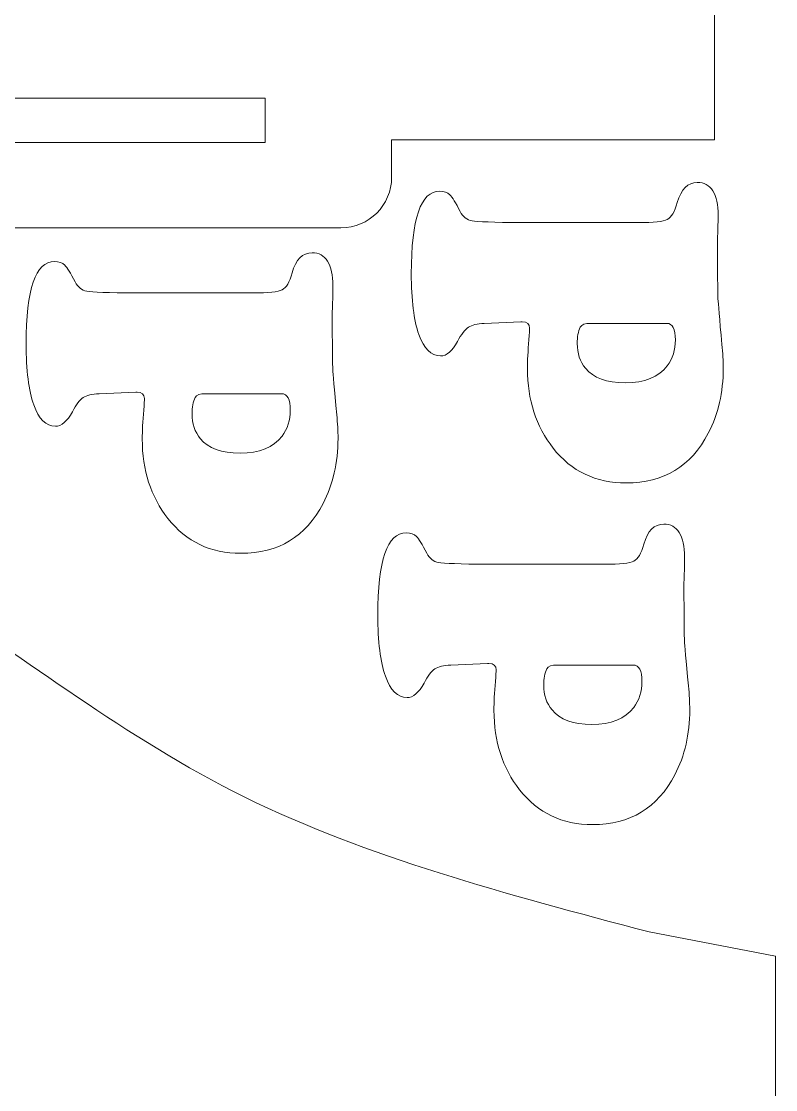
# Model space of a CAD drawing. Header units: centimetres. Extents: x -59 to 59, y -29 to 29.
# Drawn here: x 53.35 to 59.31, y 2.65 to 11.09 of the extents above; entities that cross this region are included whole.
import ezdxf

# ---------------------------------------------------------------- set-up
doc = ezdxf.new("R2010")
doc.units = ezdxf.units.CM
doc.header["$MEASUREMENT"] = 0
doc.layers.add('Camada 1', color=7, linetype='Continuous')

msp = doc.modelspace()

# ---------------------------------------------------------------- linework, layer by layer
at = {"layer": 'Camada 1', "color": 250, "lineweight": 9}
for points, knots in [([(52.67809, 9.45733), (52.67809, 9.45733), (55.87809, 9.45733), (55.87809, 9.45733), (55.87809, 9.45733), (56.0984, 9.45733), (56.27809, 9.63702), (56.27809, 9.85733), (56.27809, 9.85733), (56.27809, 9.85733), (56.27809, 10.15223), (56.27809, 10.15223), (56.27809, 10.15223), (56.27809, 10.15223), (58.82809, 10.15223), (58.82809, 10.15223), (58.82809, 10.15223), (58.82809, 10.15223), (58.82809, 17.36067), (58.82809, 17.36067), (58.82809, 17.36067), (58.82809, 17.36067), (58.52809, 17.36067), (58.52809, 17.36067), (58.52809, 17.36067), (58.52809, 17.36067), (58.52809, 18.23139), (58.52809, 18.23139), (58.52809, 18.23139), (58.52809, 18.23139), (58.91116, 18.23139), (58.91116, 18.23139), (58.91116, 18.23139), (58.91116, 18.23139), (58.91116, 18.52846), (58.91116, 18.52846), (58.91116, 18.52846), (58.91116, 18.52846), (58.52809, 18.52846), (58.52809, 18.52846), (58.52809, 18.52846), (58.52809, 18.52846), (58.52809, 18.92243), (58.52809, 18.92243), (58.52809, 18.92243), (58.52809, 18.92243), (50.02809, 18.92243), (50.02809, 18.92243), (50.02809, 18.92243), (50.02809, 18.92243), (50.02809, 18.52846), (50.02809, 18.52846), (50.02809, 18.52846), (50.02809, 18.52846), (49.64502, 18.52846), (49.64502, 18.52846), (49.64502, 18.52846), (49.64502, 18.52846), (49.64502, 18.23139), (49.64502, 18.23139), (49.64502, 18.23139), (49.64502, 18.23139), (50.02809, 18.23139), (50.02809, 18.23139), (50.02809, 18.23139), (50.02809, 18.23139), (50.02809, 17.36067), (50.02809, 17.36067), (50.02809, 17.36067), (50.02809, 17.36067), (49.72809, 17.36067), (49.72809, 17.36067), (49.72809, 17.36067), (49.72809, 17.36067), (49.72809, 10.15223), (49.72809, 10.15223), (49.72809, 10.15223), (49.72809, 10.15223), (52.27809, 10.15223), (52.27809, 10.15223), (52.27809, 10.15223), (52.27809, 10.15223), (52.27809, 9.85733), (52.27809, 9.85733), (52.27809, 9.85733), (52.27809, 9.63702), (52.45778, 9.45733), (52.67809, 9.45733)], [0, 0, 0, 0, 0.0434783, 0.0434783, 0.0434783, 0.0434783, 0.0869565, 0.0869565, 0.0869565, 0.0869565, 0.1304348, 0.1304348, 0.1304348, 0.1304348, 0.173913, 0.173913, 0.173913, 0.173913, 0.2173913, 0.2173913, 0.2173913, 0.2173913, 0.2608696, 0.2608696, 0.2608696, 0.2608696, 0.3043478, 0.3043478, 0.3043478, 0.3043478, 0.3478261, 0.3478261, 0.3478261, 0.3478261, 0.3913043, 0.3913043, 0.3913043, 0.3913043, 0.4347826, 0.4347826, 0.4347826, 0.4347826, 0.4782609, 0.4782609, 0.4782609, 0.4782609, 0.5217391, 0.5217391, 0.5217391, 0.5217391, 0.5652174, 0.5652174, 0.5652174, 0.5652174, 0.6086957, 0.6086957, 0.6086957, 0.6086957, 0.6521739, 0.6521739, 0.6521739, 0.6521739, 0.6956522, 0.6956522, 0.6956522, 0.6956522, 0.7391304, 0.7391304, 0.7391304, 0.7391304, 0.7826087, 0.7826087, 0.7826087, 0.7826087, 0.826087, 0.826087, 0.826087, 0.826087, 0.8695652, 0.8695652, 0.8695652, 0.8695652, 0.9130435, 0.9130435, 0.9130435, 0.9130435, 1, 1, 1, 1]), ([(53.27809, 10.13233), (53.27809, 10.13233), (55.27809, 10.13233), (55.27809, 10.13233), (55.27809, 10.13233), (55.27809, 10.13233), (55.27809, 10.48233), (55.27809, 10.48233), (55.27809, 10.48233), (55.27809, 10.48233), (53.27809, 10.48233), (53.27809, 10.48233), (53.27809, 10.48233), (53.27809, 10.48233), (53.27809, 10.13233), (53.27809, 10.13233)], [0, 0, 0, 0, 0.2, 0.2, 0.2, 0.2, 0.4, 0.4, 0.4, 0.4, 0.6, 0.6, 0.6, 0.6, 1, 1, 1, 1]), ([(57.29973, 9.4991), (57.29973, 9.4991), (58.22753, 9.4991), (58.22753, 9.4991), (58.22753, 9.4991), (58.34733, 9.4991), (58.42379, 9.50692), (58.45571, 9.52379), (58.45571, 9.52379), (58.48822, 9.54004), (58.51471, 9.58459), (58.53458, 9.65745), (58.53458, 9.65745), (58.56468, 9.7634), (58.61767, 9.81639), (58.69292, 9.81639), (58.69292, 9.81639), (58.74591, 9.81639), (58.78684, 9.79411), (58.81514, 9.74956), (58.81514, 9.74956), (58.84283, 9.70441), (58.85728, 9.63998), (58.85728, 9.55509), (58.85728, 9.55509), (58.85728, 9.52679), (58.85548, 9.45696), (58.85186, 9.34557), (58.85186, 9.34557), (58.85186, 9.34557), (58.85186, 9.2396), (58.85186, 9.2396), (58.85186, 9.2396), (58.85307, 9.04453), (58.85428, 8.93014), (58.85609, 8.89642), (58.85609, 8.89642), (58.85789, 8.86271), (58.86812, 8.7435), (58.88739, 8.5376), (58.88739, 8.5376), (58.89402, 8.46956), (58.89763, 8.40694), (58.89763, 8.35035), (58.89763, 8.35035), (58.89763, 8.15768), (58.85849, 7.98609), (58.77962, 7.83558), (58.77962, 7.83558), (58.64296, 7.57308), (58.42681, 7.44242), (58.13059, 7.44242), (58.13059, 7.44242), (57.89036, 7.44242), (57.69831, 7.53394), (57.55381, 7.71758), (57.55381, 7.71758), (57.41835, 7.89036), (57.3509, 8.09928), (57.3509, 8.34553), (57.3509, 8.34553), (57.3509, 8.40755), (57.35513, 8.48401), (57.36295, 8.57432), (57.36295, 8.57432), (57.36656, 8.62249), (57.36837, 8.65258), (57.36837, 8.66463), (57.36837, 8.66463), (57.36837, 8.69835), (57.3491, 8.7158), (57.30997, 8.7158), (57.30997, 8.7158), (57.30997, 8.7158), (57.29973, 8.7158), (57.29973, 8.7158), (57.29973, 8.7158), (57.29973, 8.7158), (57.01014, 8.70316), (57.01014, 8.70316), (57.01014, 8.70316), (56.95415, 8.70075), (56.91199, 8.69051), (56.8843, 8.67245), (56.8843, 8.67245), (56.85661, 8.65439), (56.82831, 8.61707), (56.79881, 8.56047), (56.79881, 8.56047), (56.75787, 8.48401), (56.71271, 8.44608), (56.66454, 8.44608), (56.66454, 8.44608), (56.59049, 8.44608), (56.5333, 8.50207), (56.49357, 8.61526), (56.49357, 8.61526), (56.45383, 8.72785), (56.43335, 8.888), (56.43335, 9.0951), (56.43335, 9.0951), (56.43335, 9.5298), (56.50802, 9.74776), (56.65793, 9.74776), (56.65793, 9.74776), (56.69285, 9.74776), (56.71994, 9.73811), (56.7386, 9.71946), (56.7386, 9.71946), (56.75727, 9.70018), (56.78437, 9.65624), (56.81988, 9.587), (56.81988, 9.587), (56.84216, 9.54485), (56.87347, 9.52017), (56.9132, 9.51295), (56.9132, 9.51295), (56.95354, 9.50573), (57.08239, 9.5009), (57.29973, 9.4991)], [0, 0, 0, 0, 0.0322581, 0.0322581, 0.0322581, 0.0322581, 0.0645161, 0.0645161, 0.0645161, 0.0645161, 0.0967742, 0.0967742, 0.0967742, 0.0967742, 0.1290323, 0.1290323, 0.1290323, 0.1290323, 0.1612903, 0.1612903, 0.1612903, 0.1612903, 0.1935484, 0.1935484, 0.1935484, 0.1935484, 0.2258065, 0.2258065, 0.2258065, 0.2258065, 0.2580645, 0.2580645, 0.2580645, 0.2580645, 0.2903226, 0.2903226, 0.2903226, 0.2903226, 0.3225806, 0.3225806, 0.3225806, 0.3225806, 0.3548387, 0.3548387, 0.3548387, 0.3548387, 0.3870968, 0.3870968, 0.3870968, 0.3870968, 0.4193548, 0.4193548, 0.4193548, 0.4193548, 0.4516129, 0.4516129, 0.4516129, 0.4516129, 0.483871, 0.483871, 0.483871, 0.483871, 0.516129, 0.516129, 0.516129, 0.516129, 0.5483871, 0.5483871, 0.5483871, 0.5483871, 0.5806452, 0.5806452, 0.5806452, 0.5806452, 0.6129032, 0.6129032, 0.6129032, 0.6129032, 0.6451613, 0.6451613, 0.6451613, 0.6451613, 0.6774194, 0.6774194, 0.6774194, 0.6774194, 0.7096774, 0.7096774, 0.7096774, 0.7096774, 0.7419355, 0.7419355, 0.7419355, 0.7419355, 0.7741935, 0.7741935, 0.7741935, 0.7741935, 0.8064516, 0.8064516, 0.8064516, 0.8064516, 0.8387097, 0.8387097, 0.8387097, 0.8387097, 0.8709677, 0.8709677, 0.8709677, 0.8709677, 0.9032258, 0.9032258, 0.9032258, 0.9032258, 0.9354839, 0.9354839, 0.9354839, 0.9354839, 1, 1, 1, 1]), ([(54.25702, 8.94347), (54.25702, 8.94347), (55.18482, 8.94347), (55.18482, 8.94347), (55.18482, 8.94347), (55.30462, 8.94347), (55.38108, 8.95129), (55.413, 8.96816), (55.413, 8.96816), (55.44551, 8.98441), (55.472, 9.02896), (55.49187, 9.10182), (55.49187, 9.10182), (55.52197, 9.20777), (55.57496, 9.26076), (55.65021, 9.26076), (55.65021, 9.26076), (55.7032, 9.26076), (55.74413, 9.23848), (55.77243, 9.19393), (55.77243, 9.19393), (55.80012, 9.14878), (55.81457, 9.08435), (55.81457, 8.99946), (55.81457, 8.99946), (55.81457, 8.97116), (55.81277, 8.90133), (55.80915, 8.78994), (55.80915, 8.78994), (55.80915, 8.78994), (55.80915, 8.68397), (55.80915, 8.68397), (55.80915, 8.68397), (55.81036, 8.4889), (55.81157, 8.37451), (55.81338, 8.34079), (55.81338, 8.34079), (55.81518, 8.30708), (55.82541, 8.18787), (55.84468, 7.98197), (55.84468, 7.98197), (55.85131, 7.91393), (55.85492, 7.85131), (55.85492, 7.79472), (55.85492, 7.79472), (55.85492, 7.60205), (55.81578, 7.43046), (55.73691, 7.27995), (55.73691, 7.27995), (55.60025, 7.01745), (55.3841, 6.88679), (55.08788, 6.88679), (55.08788, 6.88679), (54.84765, 6.88679), (54.6556, 6.97831), (54.5111, 7.16195), (54.5111, 7.16195), (54.37564, 7.33473), (54.30819, 7.54365), (54.30819, 7.7899), (54.30819, 7.7899), (54.30819, 7.85192), (54.31242, 7.92838), (54.32024, 8.01869), (54.32024, 8.01869), (54.32385, 8.06686), (54.32566, 8.09695), (54.32566, 8.109), (54.32566, 8.109), (54.32566, 8.14272), (54.30639, 8.16017), (54.26726, 8.16017), (54.26726, 8.16017), (54.26726, 8.16017), (54.25702, 8.16017), (54.25702, 8.16017), (54.25702, 8.16017), (54.25702, 8.16017), (53.96743, 8.14753), (53.96743, 8.14753), (53.96743, 8.14753), (53.91144, 8.14512), (53.86928, 8.13488), (53.84159, 8.11682), (53.84159, 8.11682), (53.8139, 8.09876), (53.7856, 8.06144), (53.7561, 8.00484), (53.7561, 8.00484), (53.71516, 7.92838), (53.67, 7.89045), (53.62183, 7.89045), (53.62183, 7.89045), (53.54778, 7.89045), (53.49059, 7.94644), (53.45086, 8.05963), (53.45086, 8.05963), (53.41112, 8.17222), (53.39064, 8.33237), (53.39064, 8.53947), (53.39064, 8.53947), (53.39064, 8.97417), (53.46531, 9.19213), (53.61522, 9.19213), (53.61522, 9.19213), (53.65014, 9.19213), (53.67723, 9.18248), (53.69589, 9.16383), (53.69589, 9.16383), (53.71456, 9.14455), (53.74166, 9.10061), (53.77717, 9.03137), (53.77717, 9.03137), (53.79945, 8.98922), (53.83076, 8.96454), (53.87049, 8.95732), (53.87049, 8.95732), (53.91083, 8.9501), (54.03968, 8.94527), (54.25702, 8.94347)], [0, 0, 0, 0, 0.0322581, 0.0322581, 0.0322581, 0.0322581, 0.0645161, 0.0645161, 0.0645161, 0.0645161, 0.0967742, 0.0967742, 0.0967742, 0.0967742, 0.1290323, 0.1290323, 0.1290323, 0.1290323, 0.1612903, 0.1612903, 0.1612903, 0.1612903, 0.1935484, 0.1935484, 0.1935484, 0.1935484, 0.2258065, 0.2258065, 0.2258065, 0.2258065, 0.2580645, 0.2580645, 0.2580645, 0.2580645, 0.2903226, 0.2903226, 0.2903226, 0.2903226, 0.3225806, 0.3225806, 0.3225806, 0.3225806, 0.3548387, 0.3548387, 0.3548387, 0.3548387, 0.3870968, 0.3870968, 0.3870968, 0.3870968, 0.4193548, 0.4193548, 0.4193548, 0.4193548, 0.4516129, 0.4516129, 0.4516129, 0.4516129, 0.483871, 0.483871, 0.483871, 0.483871, 0.516129, 0.516129, 0.516129, 0.516129, 0.5483871, 0.5483871, 0.5483871, 0.5483871, 0.5806452, 0.5806452, 0.5806452, 0.5806452, 0.6129032, 0.6129032, 0.6129032, 0.6129032, 0.6451613, 0.6451613, 0.6451613, 0.6451613, 0.6774194, 0.6774194, 0.6774194, 0.6774194, 0.7096774, 0.7096774, 0.7096774, 0.7096774, 0.7419355, 0.7419355, 0.7419355, 0.7419355, 0.7741935, 0.7741935, 0.7741935, 0.7741935, 0.8064516, 0.8064516, 0.8064516, 0.8064516, 0.8387097, 0.8387097, 0.8387097, 0.8387097, 0.8709677, 0.8709677, 0.8709677, 0.8709677, 0.9032258, 0.9032258, 0.9032258, 0.9032258, 0.9354839, 0.9354839, 0.9354839, 0.9354839, 1, 1, 1, 1]), ([(58.4515, 8.70316), (58.4515, 8.70316), (57.85184, 8.70316), (57.85184, 8.70316), (57.85184, 8.70316), (57.80607, 8.70316), (57.77838, 8.69353), (57.76875, 8.67306), (57.76875, 8.67306), (57.75249, 8.63934), (57.74406, 8.59659), (57.74406, 8.54482), (57.74406, 8.54482), (57.74406, 8.46715), (57.76573, 8.40152), (57.80968, 8.34854), (57.80968, 8.34854), (57.8717, 8.27208), (57.97646, 8.23415), (58.12336, 8.23415), (58.12336, 8.23415), (58.27629, 8.23415), (58.38707, 8.2787), (58.45511, 8.36841), (58.45511, 8.36841), (58.49846, 8.4244), (58.52013, 8.49304), (58.52013, 8.57251), (58.52013, 8.57251), (58.52013, 8.65981), (58.49725, 8.70316), (58.4515, 8.70316)], [0, 0, 0, 0, 0.1111111, 0.1111111, 0.1111111, 0.1111111, 0.2222222, 0.2222222, 0.2222222, 0.2222222, 0.3333333, 0.3333333, 0.3333333, 0.3333333, 0.4444444, 0.4444444, 0.4444444, 0.4444444, 0.5555556, 0.5555556, 0.5555556, 0.5555556, 0.6666667, 0.6666667, 0.6666667, 0.6666667, 0.7777778, 0.7777778, 0.7777778, 0.7777778, 1, 1, 1, 1]), ([(55.40879, 8.14753), (55.40879, 8.14753), (54.80913, 8.14753), (54.80913, 8.14753), (54.80913, 8.14753), (54.76336, 8.14753), (54.73567, 8.1379), (54.72604, 8.11743), (54.72604, 8.11743), (54.70978, 8.08371), (54.70135, 8.04096), (54.70135, 7.98919), (54.70135, 7.98919), (54.70135, 7.91152), (54.72302, 7.84589), (54.76697, 7.79291), (54.76697, 7.79291), (54.82899, 7.71645), (54.93375, 7.67852), (55.08065, 7.67852), (55.08065, 7.67852), (55.23358, 7.67852), (55.34436, 7.72307), (55.4124, 7.81278), (55.4124, 7.81278), (55.45575, 7.86877), (55.47742, 7.93741), (55.47742, 8.01688), (55.47742, 8.01688), (55.47742, 8.10418), (55.45454, 8.14753), (55.40879, 8.14753)], [0, 0, 0, 0, 0.1111111, 0.1111111, 0.1111111, 0.1111111, 0.2222222, 0.2222222, 0.2222222, 0.2222222, 0.3333333, 0.3333333, 0.3333333, 0.3333333, 0.4444444, 0.4444444, 0.4444444, 0.4444444, 0.5555556, 0.5555556, 0.5555556, 0.5555556, 0.6666667, 0.6666667, 0.6666667, 0.6666667, 0.7777778, 0.7777778, 0.7777778, 0.7777778, 1, 1, 1, 1]), ([(38.50416, 4.96058), (37.54805, 4.48883), (36.42977, 4.1924), (35.31148, 3.89594), (35.31148, 3.89594), (35.31148, 3.89594), (34.31149, 3.70604), (34.31149, 3.70604), (34.31149, 3.70604), (34.31149, 3.70604), (34.31149, -15.09566), (34.31149, -15.09566), (34.31149, -15.09566), (34.31149, -15.09566), (59.3115, -15.09566), (59.3115, -15.09566), (59.3115, -15.09566), (59.3115, -15.09566), (59.3115, 3.70604), (59.3115, 3.70604), (59.3115, 3.70604), (59.3115, 3.70604), (58.31151, 3.89594), (58.31151, 3.89594), (58.31151, 3.89594), (57.19322, 4.1924), (56.07494, 4.48883), (55.11883, 4.96058), (55.11883, 4.96058), (54.16272, 5.43234), (53.36879, 6.0794), (52.65798, 6.51451), (52.65798, 6.51451), (51.94716, 6.94962), (51.31944, 7.17278), (50.6572, 7.21553), (50.6572, 7.21553), (49.99499, 7.25827), (49.29826, 7.12062), (48.65155, 6.87062), (48.65155, 6.87062), (48.00485, 6.62062), (47.40817, 6.25827), (46.8115, 5.89594), (46.8115, 5.89594), (46.21483, 6.25827), (45.61814, 6.62062), (44.97144, 6.87062), (44.97144, 6.87062), (44.32473, 7.12062), (43.628, 7.25827), (42.96579, 7.21553), (42.96579, 7.21553), (42.30354, 7.17278), (41.67583, 6.94962), (40.96501, 6.51451), (40.96501, 6.51451), (40.2542, 6.0794), (39.46026, 5.43234), (38.50416, 4.96058)], [0, 0, 0, 0, 0.0625, 0.0625, 0.0625, 0.0625, 0.125, 0.125, 0.125, 0.125, 0.1875, 0.1875, 0.1875, 0.1875, 0.25, 0.25, 0.25, 0.25, 0.3125, 0.3125, 0.3125, 0.3125, 0.375, 0.375, 0.375, 0.375, 0.4375, 0.4375, 0.4375, 0.4375, 0.5, 0.5, 0.5, 0.5, 0.5625, 0.5625, 0.5625, 0.5625, 0.625, 0.625, 0.625, 0.625, 0.6875, 0.6875, 0.6875, 0.6875, 0.75, 0.75, 0.75, 0.75, 0.8125, 0.8125, 0.8125, 0.8125, 0.875, 0.875, 0.875, 0.875, 1, 1, 1, 1]), ([(57.03515, 6.80035), (57.03515, 6.80035), (57.96295, 6.80035), (57.96295, 6.80035), (57.96295, 6.80035), (58.08275, 6.80035), (58.15921, 6.80817), (58.19113, 6.82504), (58.19113, 6.82504), (58.22364, 6.84129), (58.25013, 6.88584), (58.27, 6.9587), (58.27, 6.9587), (58.3001, 7.06465), (58.35309, 7.11764), (58.42834, 7.11764), (58.42834, 7.11764), (58.48133, 7.11764), (58.52226, 7.09536), (58.55056, 7.05081), (58.55056, 7.05081), (58.57825, 7.00566), (58.5927, 6.94123), (58.5927, 6.85634), (58.5927, 6.85634), (58.5927, 6.82804), (58.5909, 6.75821), (58.58728, 6.64682), (58.58728, 6.64682), (58.58728, 6.64682), (58.58728, 6.54085), (58.58728, 6.54085), (58.58728, 6.54085), (58.58849, 6.34578), (58.5897, 6.23139), (58.59151, 6.19767), (58.59151, 6.19767), (58.59331, 6.16396), (58.60354, 6.04475), (58.62281, 5.83885), (58.62281, 5.83885), (58.62944, 5.77081), (58.63305, 5.70819), (58.63305, 5.6516), (58.63305, 5.6516), (58.63305, 5.45893), (58.59391, 5.28734), (58.51504, 5.13683), (58.51504, 5.13683), (58.37838, 4.87433), (58.16223, 4.74367), (57.86601, 4.74367), (57.86601, 4.74367), (57.62578, 4.74367), (57.43373, 4.83519), (57.28923, 5.01883), (57.28923, 5.01883), (57.15377, 5.19161), (57.08632, 5.40053), (57.08632, 5.64678), (57.08632, 5.64678), (57.08632, 5.7088), (57.09055, 5.78526), (57.09837, 5.87557), (57.09837, 5.87557), (57.10198, 5.92374), (57.10379, 5.95383), (57.10379, 5.96588), (57.10379, 5.96588), (57.10379, 5.9996), (57.08452, 6.01705), (57.04539, 6.01705), (57.04539, 6.01705), (57.04539, 6.01705), (57.03515, 6.01705), (57.03515, 6.01705), (57.03515, 6.01705), (57.03515, 6.01705), (56.74556, 6.00441), (56.74556, 6.00441), (56.74556, 6.00441), (56.68957, 6.002), (56.64741, 5.99176), (56.61972, 5.9737), (56.61972, 5.9737), (56.59203, 5.95564), (56.56373, 5.91832), (56.53423, 5.86172), (56.53423, 5.86172), (56.49329, 5.78526), (56.44813, 5.74733), (56.39996, 5.74733), (56.39996, 5.74733), (56.32591, 5.74733), (56.26872, 5.80332), (56.22899, 5.91651), (56.22899, 5.91651), (56.18925, 6.0291), (56.16877, 6.18925), (56.16877, 6.39635), (56.16877, 6.39635), (56.16877, 6.83105), (56.24344, 7.04901), (56.39335, 7.04901), (56.39335, 7.04901), (56.42827, 7.04901), (56.45536, 7.03936), (56.47402, 7.02071), (56.47402, 7.02071), (56.49269, 7.00143), (56.51979, 6.95749), (56.5553, 6.88825), (56.5553, 6.88825), (56.57758, 6.8461), (56.60889, 6.82142), (56.64862, 6.8142), (56.64862, 6.8142), (56.68896, 6.80698), (56.81781, 6.80215), (57.03515, 6.80035)], [0, 0, 0, 0, 0.0322581, 0.0322581, 0.0322581, 0.0322581, 0.0645161, 0.0645161, 0.0645161, 0.0645161, 0.0967742, 0.0967742, 0.0967742, 0.0967742, 0.1290323, 0.1290323, 0.1290323, 0.1290323, 0.1612903, 0.1612903, 0.1612903, 0.1612903, 0.1935484, 0.1935484, 0.1935484, 0.1935484, 0.2258065, 0.2258065, 0.2258065, 0.2258065, 0.2580645, 0.2580645, 0.2580645, 0.2580645, 0.2903226, 0.2903226, 0.2903226, 0.2903226, 0.3225806, 0.3225806, 0.3225806, 0.3225806, 0.3548387, 0.3548387, 0.3548387, 0.3548387, 0.3870968, 0.3870968, 0.3870968, 0.3870968, 0.4193548, 0.4193548, 0.4193548, 0.4193548, 0.4516129, 0.4516129, 0.4516129, 0.4516129, 0.483871, 0.483871, 0.483871, 0.483871, 0.516129, 0.516129, 0.516129, 0.516129, 0.5483871, 0.5483871, 0.5483871, 0.5483871, 0.5806452, 0.5806452, 0.5806452, 0.5806452, 0.6129032, 0.6129032, 0.6129032, 0.6129032, 0.6451613, 0.6451613, 0.6451613, 0.6451613, 0.6774194, 0.6774194, 0.6774194, 0.6774194, 0.7096774, 0.7096774, 0.7096774, 0.7096774, 0.7419355, 0.7419355, 0.7419355, 0.7419355, 0.7741935, 0.7741935, 0.7741935, 0.7741935, 0.8064516, 0.8064516, 0.8064516, 0.8064516, 0.8387097, 0.8387097, 0.8387097, 0.8387097, 0.8709677, 0.8709677, 0.8709677, 0.8709677, 0.9032258, 0.9032258, 0.9032258, 0.9032258, 0.9354839, 0.9354839, 0.9354839, 0.9354839, 1, 1, 1, 1]), ([(58.18692, 6.00441), (58.18692, 6.00441), (57.58726, 6.00441), (57.58726, 6.00441), (57.58726, 6.00441), (57.54149, 6.00441), (57.5138, 5.99478), (57.50417, 5.97431), (57.50417, 5.97431), (57.48791, 5.94059), (57.47948, 5.89784), (57.47948, 5.84607), (57.47948, 5.84607), (57.47948, 5.7684), (57.50115, 5.70277), (57.5451, 5.64979), (57.5451, 5.64979), (57.60712, 5.57333), (57.71188, 5.5354), (57.85878, 5.5354), (57.85878, 5.5354), (58.01171, 5.5354), (58.12249, 5.57995), (58.19053, 5.66966), (58.19053, 5.66966), (58.23388, 5.72565), (58.25555, 5.79429), (58.25555, 5.87376), (58.25555, 5.87376), (58.25555, 5.96106), (58.23267, 6.00441), (58.18692, 6.00441)], [0, 0, 0, 0, 0.1111111, 0.1111111, 0.1111111, 0.1111111, 0.2222222, 0.2222222, 0.2222222, 0.2222222, 0.3333333, 0.3333333, 0.3333333, 0.3333333, 0.4444444, 0.4444444, 0.4444444, 0.4444444, 0.5555556, 0.5555556, 0.5555556, 0.5555556, 0.6666667, 0.6666667, 0.6666667, 0.6666667, 0.7777778, 0.7777778, 0.7777778, 0.7777778, 1, 1, 1, 1])]:
    msp.add_open_spline(points, degree=3, knots=knots, dxfattribs=at)

doc.saveas('drawing.dxf')
